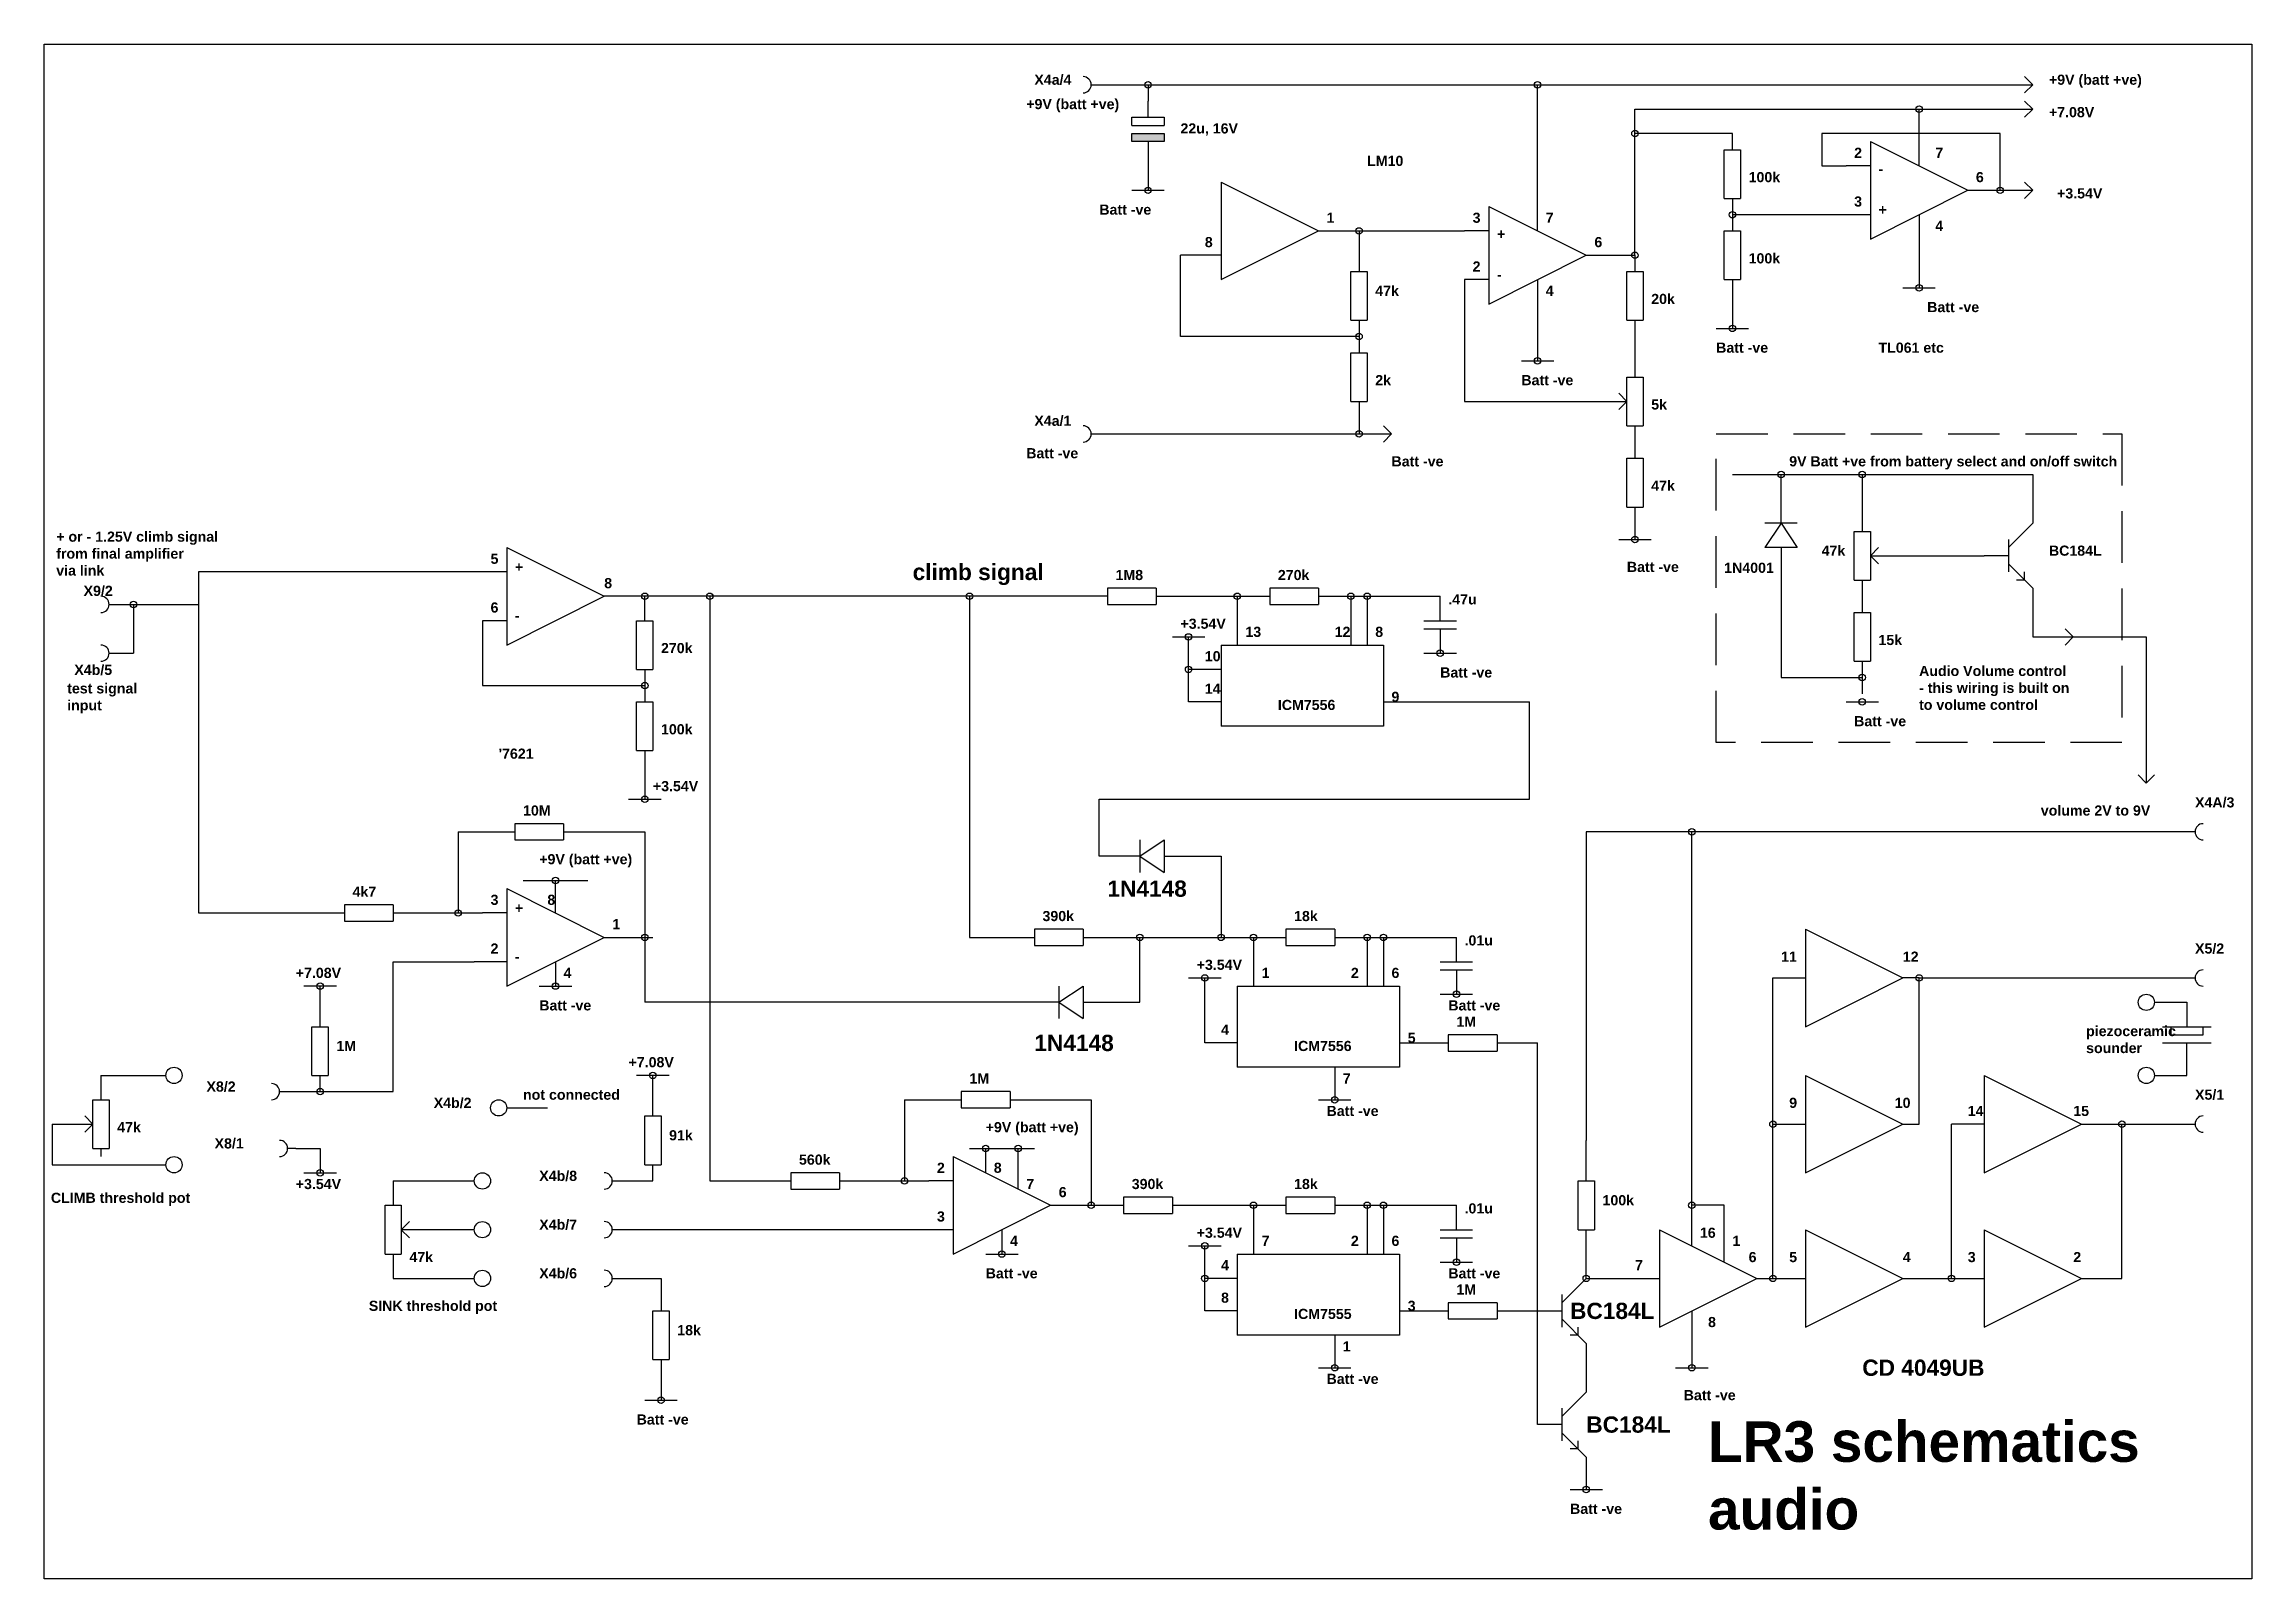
# Model space of a CAD drawing. Extents: x 11 to 283, y 14 to 203.
import ezdxf

# ---------------------------------------------------------------- set-up
doc = ezdxf.new("R2010")
doc.units = 0
doc.linetypes.add('HIDDEN', pattern=[9.525, 6.35, -3.175])
doc.layers.add('1', color=7, linetype='CONTINUOUS')
doc.styles.add('ARIALB', font='ARIALBD.TTF')

msp = doc.modelspace()

# ---------------------------------------------------------------- hatches: boundary and pattern name
at = {"layer": '1', "linetype": 'CONTINUOUS'}
msp.add_hatch(color=19, dxfattribs=at).paths.add_polyline_path([(145, 192), (149, 192), (149, 191), (145, 191)])

# ---------------------------------------------------------------- linework, layer by layer
at = {"layer": '1', "color": 7, "linetype": 'CONTINUOUS'}
for p, q in [((11, 203), (283, 203)), ((11, 14), (11, 203)), ((283, 203), (283, 14)), ((256, 198), (255, 199)), ((140, 198), (256, 198)), ((147, 198), (147, 196)), ((147, 194), (147, 196)), ((193, 198), (197, 198)), ((195, 180), (195, 198)), ((256, 198), (255, 197)), ((256, 195), (255, 196)), ((145, 193), (145, 194)), ((145, 194), (149, 194)), ((149, 194), (149, 193)), ((207, 177), (207, 195)), ((207, 195), (256, 195)), ((242, 188), (242, 195)), ((256, 195), (255, 194)), ((145, 193), (149, 193)), ((147, 191), (147, 189)), ((219, 192), (207, 192)), ((219, 190), (219, 192)), ((252, 192), (230, 192)), ((230, 192), (230, 188)), ((236, 191), (236, 179)), ((236, 191), (248, 185)), ((252, 185), (252, 192)), ((147, 189), (147, 185)), ((218, 184), (218, 190)), ((218, 190), (220, 190)), ((220, 190), (220, 184)), ((230, 188), (233, 188)), ((236, 188), (233, 188)), ((145, 185), (149, 185)), ((156, 186), (156, 174)), ((156, 186), (168, 180)), ((236, 179), (248, 185)), ((248, 185), (251, 185)), ((251, 185), (256, 185)), ((256, 185), (255, 186)), ((256, 185), (255, 184)), ((189, 183), (189, 171)), ((189, 183), (201, 177)), ((218, 184), (220, 184)), ((219, 184), (219, 180)), ((156, 174), (168, 180)), ((168, 180), (171, 180)), ((171, 180), (173, 180)), ((173, 180), (173, 175)), ((173, 180), (186, 180)), ((189, 180), (186, 180)), ((218, 174), (218, 180)), ((218, 180), (220, 180)), ((233, 182), (219, 182)), ((220, 180), (220, 174)), ((236, 182), (233, 182)), ((242, 182), (242, 173)), ((151, 167), (151, 177)), ((151, 167), (151, 177)), ((153, 177), (151, 177)), ((156, 177), (153, 177)), ((189, 171), (201, 177)), ((201, 177), (207, 177)), ((207, 177), (207, 175)), ((172, 169), (172, 175)), ((172, 175), (174, 175)), ((174, 175), (174, 169)), ((206, 169), (206, 175)), ((206, 175), (208, 175)), ((208, 175), (208, 169)), ((189, 174), (186, 174)), ((186, 174), (186, 167)), ((195, 174), (195, 164)), ((218, 174), (220, 174)), ((219, 174), (219, 168)), ((240, 173), (244, 173)), ((172, 169), (174, 169)), ((173, 169), (173, 165)), ((206, 169), (208, 169)), ((207, 169), (207, 165)), ((173, 167), (151, 167)), ((186, 167), (186, 159)), ((217, 168), (221, 168)), ((172, 159), (172, 165)), ((172, 165), (174, 165)), ((174, 165), (174, 159)), ((193, 164), (197, 164)), ((193, 164), (197, 164)), ((193, 164), (197, 164)), ((193, 164), (197, 164)), ((207, 165), (207, 162)), ((206, 156), (206, 162)), ((206, 162), (208, 162)), ((208, 162), (208, 156)), ((172, 159), (174, 159)), ((173, 159), (173, 155)), ((186, 159), (206.02, 159)), ((206, 159), (205, 160)), ((206, 159), (205, 158)), ((177, 155), (176, 156)), ((206, 156), (208, 156)), ((207, 156), (207, 152)), ((140, 155), (177, 155)), ((177, 155), (176, 154)), ((206, 146), (206, 152)), ((206, 152), (208, 152)), ((208, 152), (208, 146)), ((219, 150), (256, 150)), ((225, 144), (225, 150)), ((235, 150), (235, 143)), ((256, 150), (256, 144)), ((206, 146), (208, 146)), ((207, 146), (207, 142)), ((205, 142), (209, 142)), ((205, 142), (209, 142)), ((227, 144), (223, 144)), ((225, 144), (223, 141)), ((225, 144), (227, 141)), ((234, 137), (234, 143)), ((234, 143), (236, 143)), ((236, 143), (236, 137)), ((253, 141), (256, 144)), ((253, 142), (253, 138)), ((68, 141), (68, 129)), ((68, 141), (80, 135)), ((227, 141), (223, 141)), ((225, 141), (225, 125)), ((236, 140), (237, 141)), ((236, 140), (237, 139)), ((236, 140), (250, 140)), ((253, 140), (250, 140)), ((253, 139), (256, 136)), ((65, 138), (30, 138)), ((30, 138), (30, 96)), ((68, 138), (65, 138)), ((234, 137), (236, 137)), ((235, 137), (235, 133)), ((255, 137), (254, 137)), ((255, 137), (255, 138)), ((19, 134), (30, 134)), ((20, 134), (24, 134)), ((22, 134), (22, 128)), ((68, 129), (80, 135)), ((142, 135), (80, 135)), ((85, 132), (85, 135)), ((93, 135), (93, 63)), ((125, 135), (125, 93)), ((142, 136), (142, 134)), ((148, 136), (142, 136)), ((142, 134), (148, 134)), ((148, 136), (148, 134)), ((148, 135), (151, 135)), ((151, 135), (159, 135)), ((158, 135), (158, 129)), ((159, 135), (162, 135)), ((162, 136), (162, 134)), ((168, 136), (162, 136)), ((162, 134), (168, 134)), ((168, 136), (168, 134)), ((168, 135), (171, 135)), ((171, 135), (183, 135)), ((172, 135), (172, 129)), ((174, 135), (174, 129)), ((183, 132), (183, 135)), ((256, 136), (256, 130)), ((68, 132), (65, 132)), ((65, 132), (65, 124)), ((84, 126), (84, 132)), ((84, 132), (86, 132)), ((86, 132), (86, 126)), ((181, 132), (185, 132)), ((181, 131), (185, 131)), ((183, 131), (183, 128)), ((234, 127), (234, 133)), ((234, 133), (236, 133)), ((236, 133), (236, 127)), ((261, 130), (260, 131)), ((19, 128), (22, 128)), ((150, 130), (154, 130)), ((152, 122), (152, 130)), ((156, 129), (156, 119)), ((181, 128), (185, 128)), ((256, 130), (261, 130)), ((261, 130), (260, 129)), ((260, 130), (270, 130)), ((270, 130), (270, 112)), ((84, 126), (86, 126)), ((85, 126), (85, 122)), ((156, 126), (152, 126)), ((234, 127), (236, 127)), ((235, 127), (235, 123)), ((65, 124), (85, 124)), ((225, 125), (235, 125)), ((84, 116), (84, 122)), ((84, 122), (86, 122)), ((86, 122), (86, 116)), ((156, 122), (152, 122)), ((176, 122), (188, 122)), ((188, 122), (194, 122)), ((194, 110), (194, 122)), ((233, 122), (237, 122)), ((233, 122), (237, 122)), ((84, 116), (86, 116)), ((85, 116), (85, 110)), ((270, 112), (269, 113)), ((270, 112), (271, 113)), ((83, 110), (87, 110)), ((141, 103), (141, 110)), ((141, 110), (194, 110)), ((69, 107), (69, 105)), ((75, 107), (69, 107)), ((75, 107), (75, 105)), ((62, 106), (66, 106)), ((62, 106), (62, 96)), ((66, 106), (69, 106)), ((69, 105), (75, 105)), ((75, 106), (78, 106)), ((78, 106), (85, 106)), ((85, 106), (85, 85)), ((146, 105), (146, 101)), ((146, 103), (149, 105)), ((149, 105), (149, 101)), ((276, 106), (201, 106)), ((201, 106), (201, 68)), ((214, 55), (214, 106)), ((146, 103), (141, 103)), ((146, 103), (149, 101)), ((149, 103), (156, 103)), ((156, 103), (156, 93)), ((68, 99), (68, 87)), ((68, 99), (80, 93)), ((70, 100), (78, 100)), ((74, 96), (74, 100)), ((30, 96), (39, 96)), ((39, 96), (42, 96)), ((42, 96), (45, 96)), ((45, 96), (48, 96)), ((48, 97), (48, 95)), ((54, 97), (48, 97)), ((54, 97), (54, 95)), ((54, 96), (57, 96)), ((57, 96), (65, 96)), ((68, 96), (65, 96)), ((48, 95), (54, 95)), ((68, 87), (80, 93)), ((80, 93), (83, 93)), ((83, 93), (86, 93)), ((125, 93), (133, 93)), ((133, 94), (133, 92)), ((139, 94), (133, 94)), ((139, 94), (139, 92)), ((139, 93), (153, 93)), ((146, 85), (146, 93)), ((153, 93), (161, 93)), ((160, 93), (160, 87)), ((161, 93), (164, 93)), ((164, 94), (164, 92)), ((170, 94), (164, 94)), ((170, 94), (170, 92)), ((170, 93), (173, 93)), ((173, 93), (185, 93)), ((174, 93), (174, 87)), ((176, 93), (176, 87)), ((185, 90), (185, 93)), ((228, 94), (240, 88)), ((228, 94), (228, 82)), ((54, 74), (54, 90)), ((54, 90), (64, 90)), ((65, 90), (64, 90)), ((68, 90), (65, 90)), ((74, 90), (74, 87)), ((133, 92), (139, 92)), ((164, 92), (170, 92)), ((183, 90), (187, 90)), ((152, 88), (156, 88)), ((154, 80), (154, 88)), ((183, 89), (187, 89)), ((185, 89), (185, 86)), ((224, 51), (224, 88)), ((224, 88), (228, 88)), ((228, 82), (240, 88)), ((242, 88), (240, 88)), ((242, 70), (242, 88)), ((242, 88), (276, 88)), ((47, 87), (43, 87)), ((45, 82), (45, 87)), ((72, 87), (76, 87)), ((136, 85), (85, 85)), ((136, 87), (136, 83)), ((136, 85), (139, 87)), ((136, 85), (139, 83)), ((139, 87), (139, 83)), ((139, 85), (146, 85)), ((158, 87), (158, 77)), ((183, 86), (187, 86)), ((271, 85), (272, 85)), ((272, 85), (275, 85)), ((275, 85), (275, 82)), ((44, 76), (44, 82)), ((44, 82), (46, 82)), ((46, 82), (46, 76)), ((272, 82), (276, 82)), ((273, 82), (273, 81)), ((276, 82), (277, 82)), ((277, 82), (278, 82)), ((277, 81), (277, 82)), ((158, 80), (154, 80)), ((178, 80), (184, 80)), ((184, 81), (184, 79)), ((190, 81), (184, 81)), ((184, 79), (190, 79)), ((190, 81), (190, 79)), ((190, 80), (195, 80)), ((195, 33), (195, 80)), ((272, 80), (277, 80)), ((273, 81), (276, 81)), ((275, 76), (275, 80)), ((276, 81), (277, 81)), ((277, 80), (278, 80)), ((170, 77), (170, 73)), ((18, 76), (18, 73)), ((18, 76), (26, 76)), ((40, 74), (45, 74)), ((44, 76), (46, 76)), ((45, 74), (45, 76)), ((45, 74), (54, 74)), ((88, 76), (84, 76)), ((86, 71), (86, 76)), ((124, 74), (124, 72)), ((130, 74), (124, 74)), ((130, 74), (130, 72)), ((228, 76), (240, 70)), ((228, 76), (228, 64)), ((250, 76), (262, 70)), ((250, 76), (250, 64)), ((271, 76), (275, 76)), ((17, 70), (16, 71)), ((17, 67), (17, 73)), ((17, 73), (19, 73)), ((19, 73), (19, 67)), ((68, 72), (73, 72)), ((85, 65), (85, 71)), ((85, 71), (87, 71)), ((87, 71), (87, 65)), ((117, 73), (121, 73)), ((117, 73), (117, 63)), ((121, 73), (124, 73)), ((124, 72), (130, 72)), ((130, 73), (133, 73)), ((133, 73), (140, 73)), ((140, 73), (140, 60)), ((168, 73), (172, 73)), ((12, 70), (17.02, 70)), ((12, 70), (12, 65)), ((17, 70), (16, 69)), ((224, 70), (228, 70)), ((228, 64), (240, 70)), ((240, 70), (242, 70)), ((246, 51), (246, 70)), ((250, 70), (246, 70)), ((250, 64), (262, 70)), ((262, 70), (276, 70)), ((267, 51), (267, 70)), ((17, 67), (19, 67)), ((18, 67), (18, 66)), ((42, 67), (41, 67)), ((42, 67), (45, 67)), ((45, 67), (45, 64)), ((123, 66), (123, 54)), ((123, 66), (135, 60)), ((125, 67), (133, 67)), ((127, 64), (127, 67)), ((131, 62), (131, 67)), ((201, 63), (201, 68)), ((12, 65), (26, 65)), ((43, 64), (47, 64)), ((54, 63), (54, 60)), ((54, 63), (64, 63)), ((81, 63), (86, 63)), ((85, 65), (87, 65)), ((86, 63), (86, 65)), ((93, 63), (97, 63)), ((97, 63), (100, 63)), ((100, 63), (103, 63)), ((103, 64), (103, 62)), ((109, 64), (103, 64)), ((109, 64), (109, 62)), ((109, 63), (112, 63)), ((112, 63), (120, 63)), ((123, 63), (120, 63)), ((200, 57), (200, 63)), ((200, 63), (202, 63)), ((202, 63), (202, 57)), ((53, 54), (53, 60)), ((53, 60), (55, 60)), ((55, 60), (55, 54)), ((103, 62), (109, 62)), ((123, 54), (135, 60)), ((135, 60), (138, 60)), ((138, 60), (141, 60)), ((141, 60), (144, 60)), ((144, 61), (144, 59)), ((150, 61), (144, 61)), ((150, 61), (150, 59)), ((150, 60), (153, 60)), ((153, 60), (161, 60)), ((160, 60), (160, 54)), ((161, 60), (164, 60)), ((164, 61), (164, 59)), ((170, 61), (164, 61)), ((170, 61), (170, 59)), ((170, 60), (173, 60)), ((173, 60), (185, 60)), ((174, 60), (174, 54)), ((176, 60), (176, 54)), ((185, 57), (185, 60)), ((218, 60), (214, 60)), ((218, 53), (218, 60)), ((55, 57), (56, 58)), ((144, 59), (150, 59)), ((164, 59), (170, 59)), ((64, 57), (55, 57)), ((55, 57), (56, 56)), ((123, 57), (81, 57)), ((129, 57), (129, 54)), ((152, 55), (156, 55)), ((154, 47), (154, 55)), ((183, 57), (187, 57)), ((183, 56), (187, 56)), ((185, 56), (185, 53)), ((200, 57), (202, 57)), ((201, 51), (201, 57)), ((210, 57), (222, 51)), ((210, 57), (210, 45)), ((228, 57), (240, 51)), ((228, 57), (228, 45)), ((250, 57), (262, 51)), ((250, 57), (250, 45)), ((53, 54), (55, 54)), ((54, 54), (54, 51)), ((127, 54), (131, 54)), ((158, 54), (158, 44)), ((183, 53), (187, 53)), ((54, 51), (64, 51)), ((81, 51), (87, 51)), ((87, 51), (87, 47)), ((158, 51), (154, 51)), ((198, 48), (201, 51)), ((198, 49), (198, 45)), ((201, 51), (210, 51)), ((210, 45), (222, 51)), ((222, 51), (228, 51)), ((228, 45), (240, 51)), ((240, 51), (250, 51)), ((250, 45), (262, 51)), ((262, 51), (267, 51)), ((86, 41), (86, 47)), ((86, 47), (88, 47)), ((88, 47), (88, 41)), ((158, 47), (154, 47)), ((178, 47), (184, 47)), ((184, 48), (184, 46)), ((190, 48), (184, 48)), ((190, 48), (190, 46)), ((190, 47), (198, 47)), ((214, 47), (214, 40)), ((170, 44), (170, 40)), ((184, 46), (190, 46)), ((198, 46), (201, 43)), ((200, 44), (199, 44)), ((200, 44), (200, 45)), ((86, 41), (88, 41)), ((87, 41), (87, 36)), ((201, 43), (201, 37)), ((168, 40), (172, 40)), ((212, 40), (216, 40)), ((85, 36), (89, 36)), ((198, 34), (201, 37)), ((198, 33), (195, 33)), ((198, 35), (198, 31)), ((198, 32), (201, 29)), ((200, 30), (199, 30)), ((200, 30), (200, 31)), ((201, 29), (201, 25)), ((199, 25), (203, 25)), ((283, 14), (11, 14))]:
    msp.add_line(p, q, dxfattribs=at)
msp.add_lwpolyline([(145, 192), (149, 192), (149, 191), (145, 191)], close=True, dxfattribs=at)
at = {"layer": '1', "color": 7, "linetype": 'HIDDEN'}
msp.add_lwpolyline([(217, 155), (267, 155), (267, 117), (217, 117), (217, 155)], dxfattribs=at)
at = {"layer": '1', "color": 7, "linetype": 'CONTINUOUS'}
for points in [[(156, 129), (176, 129), (176, 119), (156, 119)], [(158, 87), (178, 87), (178, 77), (158, 77)], [(158, 54), (178, 54), (178, 44), (158, 44)]]:
    msp.add_lwpolyline(points, dxfattribs=at)
for centre, radius in [((147, 198), 0.4), ((195, 198), 0.4), ((242, 195), 0.4), ((207, 192), 0.4), ((147, 185), 0.4), ((252, 185), 0.4), ((219, 182), 0.4), ((173, 180), 0.4), ((207, 177), 0.4), ((242, 173), 0.4), ((173, 167), 0.4), ((219, 168), 0.4), ((195, 164), 0.4), ((173, 155), 0.4), ((225, 150), 0.4), ((235, 150), 0.4), ((207, 142), 0.4), ((22, 134), 0.4), ((85, 135), 0.4), ((93, 135), 0.4), ((125, 135), 0.4), ((158, 135), 0.4), ((172, 135), 0.4), ((174, 135), 0.4), ((152, 130), 0.4), ((183, 128), 0.4), ((152, 126), 0.4), ((235, 125), 0.4), ((85, 124), 0.4), ((235, 122), 0.4), ((85, 110), 0.4), ((214, 106), 0.4), ((74, 100), 0.4), ((62, 96), 0.4), ((85, 93), 0.4), ((146, 93), 0.4), ((156, 93), 0.4), ((160, 93), 0.4), ((174, 93), 0.4), ((176, 93), 0.4), ((45, 87), 0.4), ((74, 87), 0.4), ((154, 88), 0.4), ((242, 88), 0.4), ((185, 86), 0.4), ((270, 85), 1), ((27, 76), 1), ((86, 76), 0.4), ((270, 76), 1), ((45, 74), 0.4), ((67, 72), 1), ((170, 73), 0.4), ((224, 70), 0.4), ((267, 70), 0.4), ((27, 65), 1), ((127, 67), 0.4), ((131, 67), 0.4), ((45, 64), 0.4), ((65, 63), 1), ((117, 63), 0.4), ((140, 60), 0.4), ((160, 60), 0.4), ((174, 60), 0.4), ((176, 60), 0.4), ((214, 60), 0.4), ((65, 57), 1), ((154, 55), 0.4), ((65, 51), 1), ((129, 54), 0.4), ((185, 53), 0.4), ((154, 51), 0.4), ((201, 51), 0.4), ((224, 51), 0.4), ((246, 51), 0.4), ((170, 40), 0.4), ((214, 40), 0.4), ((87, 36), 0.4), ((201, 25), 0.4)]:
    msp.add_circle(centre, radius, dxfattribs=at)
for centre, start, end in [((139, 198), 270, 90), ((139, 155), 270, 90), ((18, 134), 270, 90), ((18, 128), 270, 90), ((277, 106), 90, 270), ((277, 88), 90, 270), ((39, 74), 270, 90), ((277, 70), 90, 270), ((40, 67), 270, 90), ((80, 63), 270, 90), ((80, 57), 270, 90), ((80, 51), 270, 90)]:
    msp.add_arc(centre, 1, start, end, dxfattribs=at)

# ---------------------------------------------------------------- texts
at = {"layer": '1', "color": 7, "linetype": 'CONTINUOUS', "style": 'ARIALB'}
for s, height, p in [('X4a/4', 1.25, (133, 198)), ('+9V (batt +ve)', 1.25, (258, 198)), ('+9V (batt +ve)', 1.25, (132, 195)), ('22u, 16V', 1.25, (151, 192)), ('+7.08V', 1.25, (258, 194)), ('LM10', 1.25, (174, 188)), ('2', 1.25, (234, 189)), ('7', 1.25, (244, 189)), ('100k', 1.25, (221, 186)), ('-', 1.25, (237, 187)), ('6', 1.25, (249, 186)), ('+3.54V', 1.25, (259, 184)), ('Batt -ve', 1.25, (141, 182)), ('1', 1.25, (169, 181)), ('3', 1.25, (187, 181)), ('7', 1.25, (196, 181)), ('3', 1.25, (234, 183)), ('+', 1.25, (237, 182)), ('+', 1.25, (190, 179)), ('4', 1.25, (244, 180)), ('8', 1.25, (154, 178)), ('6', 1.25, (202, 178)), ('100k', 1.25, (221, 176)), ('2', 1.25, (187, 175)), ('-', 1.25, (190, 174)), ('47k', 1.25, (175, 172)), ('4', 1.25, (196, 172)), ('20k', 1.25, (209, 171)), ('Batt -ve', 1.25, (243, 170)), ('Batt -ve', 1.25, (217, 165)), ('TL061 etc', 1.25, (237, 165)), ('2k', 1.25, (175, 161)), ('Batt -ve', 1.25, (193, 161)), ('5k', 1.25, (209, 158)), ('X4a/1', 1.25, (133, 156)), ('Batt -ve', 1.25, (132, 152)), ('Batt -ve', 1.25, (177, 151)), ('9V Batt +ve from battery select and on/off switch', 1.25, (226, 151)), ('47k', 1.25, (209, 148)), ('5', 1.25, (66, 139)), ('+', 1.25, (69, 138)), ('climb signal', 2, (118, 137)), ('Batt -ve', 1.25, (206, 138)), ('1N4001', 1.25, (217.99, 137.89)), ('47k', 1.25, (230, 140)), ('BC184L', 1.25, (258, 140)), ('X9/2', 1.25, (15.86, 135.05)), ('8', 1.25, (80, 136)), ('1M8', 1.25, (143, 137)), ('270k', 1.25, (163, 137)), ('6', 1.25, (66, 133)), ('.47u', 1.25, (184, 134)), ('-', 1.25, (69, 132)), ('+3.54V', 1.25, (151, 131)), ('13', 1.25, (159, 130)), ('12', 1.25, (170, 130)), ('8', 1.25, (175, 130)), ('270k', 1.25, (87, 128)), ('10', 1.25, (154, 127)), ('15k', 1.25, (237, 129)), ('X4b/5', 1.25, (14.72, 125.32)), ('Batt -ve', 1.25, (183, 125)), ('14', 1.25, (154, 123)), ('9', 1.25, (177, 122)), ('ICM7556', 1.25, (163, 121)), ('Batt -ve', 1.25, (234, 119)), ('100k', 1.25, (87, 118)), ("'7621", 1.25, (67, 115)), ('+3.54V', 1.25, (86, 111)), ('10M', 1.25, (70, 108)), ('volume 2V to 9V', 1.25, (257, 108)), ('X4A/3', 1.25, (276, 109)), ('+9V (batt +ve)', 1.25, (72, 102)), ('4k7', 1.25, (49, 98)), ('3', 1.25, (66, 97)), ('8', 1.25, (73, 97)), ('1N4148', 2, (142, 98)), ('+', 1.25, (69, 96)), ('1', 1.25, (81, 94)), ('390k', 1.25, (134, 95)), ('18k', 1.25, (165, 95)), ('.01u', 1.25, (186, 92)), ('2', 1.25, (66, 91)), ('-', 1.25, (69, 90)), ('+3.54V', 1.25, (153, 89)), ('11', 1.25, (225, 90)), ('12', 1.25, (240, 90)), ('X5/2', 1.25, (276, 91)), ('+7.08V', 1.25, (42, 88)), ('4', 1.25, (75, 88)), ('1', 1.25, (161, 88)), ('2', 1.25, (172, 88)), ('6', 1.25, (177, 88)), ('Batt -ve', 1.25, (72, 84)), ('Batt -ve', 1.25, (184, 84)), ('4', 1.25, (156, 81)), ('1M', 1.25, (185, 82)), ('1M', 1.25, (47, 79)), ('1N4148', 2, (133, 79)), ('ICM7556', 1.25, (165, 79)), ('5', 1.25, (179, 80)), ('+7.08V', 1.25, (83, 77)), ('1M', 1.25, (125, 75)), ('7', 1.25, (171, 75)), ('X8/2', 1.25, (31, 74)), ('not connected', 1.25, (70, 73)), ('X5/1', 1.25, (276, 73)), ('X4b/2', 1.25, (59, 72)), ('Batt -ve', 1.25, (169, 71)), ('9', 1.25, (226, 72)), ('10', 1.25, (239, 72)), ('14', 1.25, (248, 71)), ('15', 1.25, (261, 71)), ('47k', 1.25, (20, 69)), ('X8/1', 1.25, (32, 67)), ('91k', 1.25, (88, 68)), ('+9V (batt +ve)', 1.25, (127, 69)), ('560k', 1.25, (104, 65)), ('+3.54V', 1.25, (42, 62)), ('X4b/8', 1.25, (72, 63)), ('2', 1.25, (121, 64)), ('8', 1.25, (128, 64)), ('7', 1.25, (132, 62)), ('390k', 1.25, (145, 62)), ('18k', 1.25, (165, 62)), ('CLIMB threshold pot', 1.25, (11.83, 60.3)), ('6', 1.25, (136, 61)), ('.01u', 1.25, (186, 59)), ('100k', 1.25, (203, 60)), ('X4b/7', 1.25, (72, 57)), ('3', 1.25, (121, 58)), ('+3.54V', 1.25, (153, 56)), ('16', 1.25, (215, 56)), ('4', 1.25, (130, 55)), ('7', 1.25, (161, 55)), ('2', 1.25, (172, 55)), ('6', 1.25, (177, 55)), ('1', 1.25, (219, 55)), ('47k', 1.25, (56, 53)), ('X4b/6', 1.25, (72, 51)), ('Batt -ve', 1.25, (127, 51)), ('4', 1.25, (156, 52)), ('Batt -ve', 1.25, (184, 51)), ('7', 1.25, (207, 52)), ('6', 1.25, (221, 53)), ('5', 1.25, (226, 53)), ('4', 1.25, (240, 53)), ('3', 1.25, (248, 53)), ('2', 1.25, (261, 53)), ('8', 1.25, (156, 48)), ('1M', 1.25, (185, 49)), ('SINK threshold pot', 1.25, (51, 47)), ('ICM7555', 1.25, (165, 46)), ('3', 1.25, (179, 47)), ('BC184L', 2, (199, 46)), ('8', 1.25, (216, 45)), ('18k', 1.25, (89, 44)), ('1', 1.25, (171, 42)), ('CD 4049UB', 2, (235, 39)), ('Batt -ve', 1.25, (169, 38)), ('Batt -ve', 1.25, (213, 36)), ('Batt -ve', 1.25, (84, 33)), ('BC184L', 2, (201, 32)), ('Batt -ve', 1.25, (199, 22))]:
    msp.add_text(s, height=height, dxfattribs=at).set_placement(p)
at = {"layer": '1', "color": 7, "linetype": 'CONTINUOUS', "attachment_point": 7, "style": 'ARIALB'}
for s, insert, char_height in [('+ or - 1.25V climb signal\\Pfrom final amplifier\\Pvia link', (12.49, 137.54), 1.25), ('Audio Volume control\\P- this wiring is built on \\Pto volume control', (242, 121), 1.25), ('test signal\\Pinput', (13.84, 120.58), 1.25), ('piezoceramic \\Psounder', (262.58, 78.73), 1.25), ('LR3 schematics\\Paudio', (216, 20), 5)]:
    msp.add_mtext(s, dxfattribs=dict(at, insert=insert, char_height=char_height))

doc.saveas('drawing.dxf')
